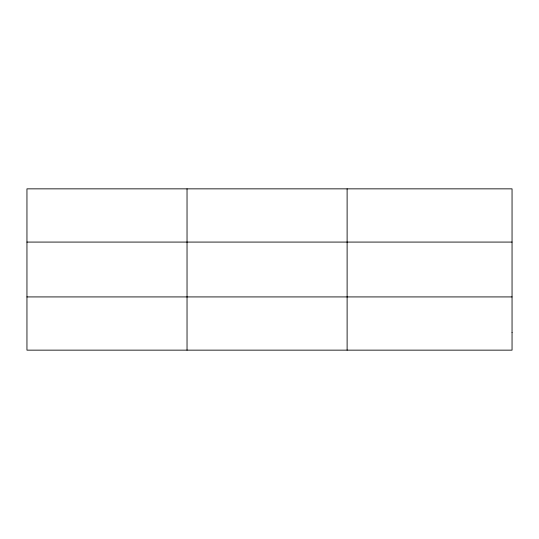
<?xml version="1.0" encoding="UTF-8"?>
<svg xmlns="http://www.w3.org/2000/svg" width="539" height="539" viewBox="0 0 539 539"><rect width="100%" height="100%" fill="white"/><g stroke="black" fill="none" stroke-linecap="round" stroke-linejoin="round"><path stroke-width="0.81" d="M187.033 350.148L187.033 188.852M347.116 350.148L347.116 188.852M26.95 242.078L512.05 242.078M26.95 296.922L512.05 296.922M512.05 332.408L512.05 350.148L26.95 350.148L26.95 188.852L512.05 188.852L512.05 332.408"/></g></svg>
